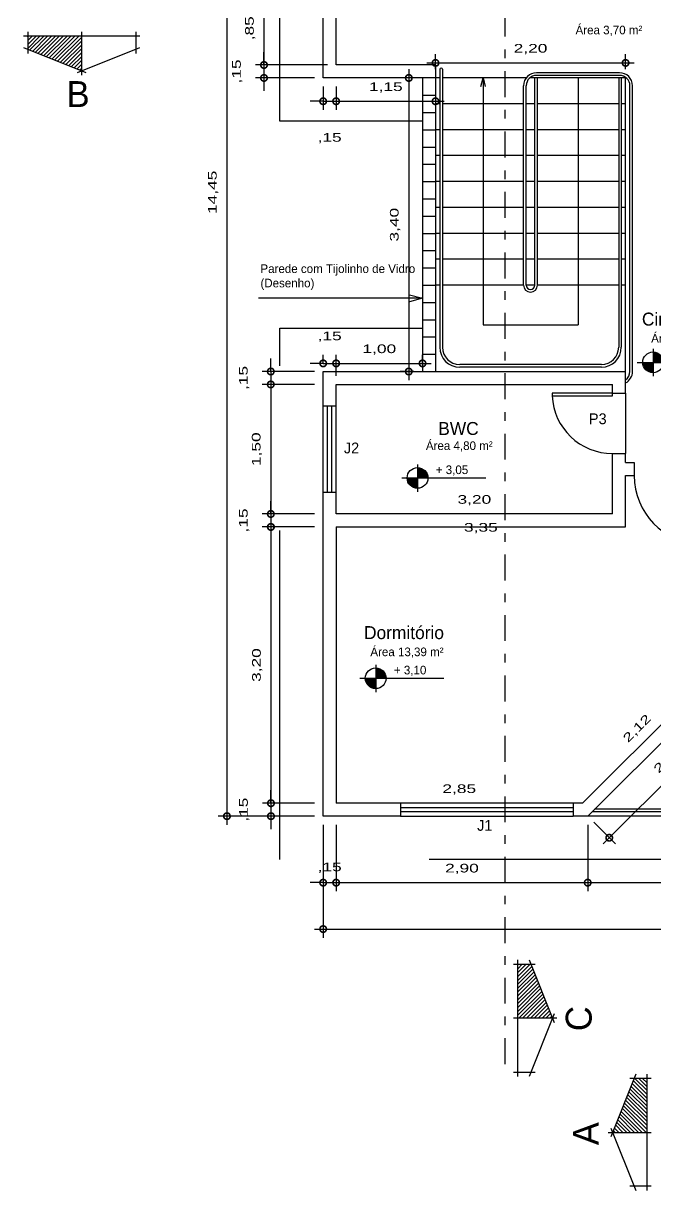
# Model space of a CAD drawing. Header units: millimetres. Extents: x 79.3 to 137.8, y -24.9 to 34.2.
# Drawn here: x 79.25 to 86.57, y -17.62 to -4.1 of the extents above; entities that cross this region are included whole.
import ezdxf

# ---------------------------------------------------------------- set-up
doc = ezdxf.new("R2010")
doc.units = ezdxf.units.MM
doc.header["$LTSCALE"] = 0.6
doc.header["$MEASUREMENT"] = 0
doc.linetypes.add('DASHDOT', pattern=[1, 0.5, -0.25, 0, -0.25])
doc.linetypes.add('HIDDEN', pattern=[9.525, 6.35, -3.175])
doc.layers.get('DEFPOINTS').update_dxf_attribs({"color": 253})
for name, color, linetype in [('0.1', 1, 'Continuous'), ('0.3', 3, 'Continuous'), ('0.4', 4, 'Continuous'), ('02', 2, 'Continuous'), ('AR-ALV', 5, 'Continuous'), ('AR-ALV-BXA', 1, 'Continuous'), ('AR-PRJ', 12, 'HIDDEN'), ('AR-TXT', 2, 'Continuous')]:
    doc.layers.add(name, color=color, linetype=linetype)
doc.styles.add('stylUS BT', font='stylu.ttf', dxfattribs={"width": 1.5})
doc.dimstyles.new('ARQ_100 - S T', dxfattribs={"dimtxt": 0.1, "dimasz": 0.24, "dimexe": 0.1, "dimexo": 0.2, "dimgap": 0.1, "dimtad": 1, "dimzin": 6, "dimtxsty": 'stylUS BT', "dimblk1": 'DOTSMALL', "dimblk2": 'DOTSMALL', "dimsah": 1, "dimcen": 0.09, "dimse1": 1, "dimse2": 1, "dimsd1": 1, "dimsd2": 1, "dimclrd": 256, "dimclre": 256, "dimclrt": 2, "dimaunit": 1, "dimadec": 0, "dimazin": 0, "dimtfac": 1, "dimtmove": 2, "dimatfit": 3, "dimldrblk": 'DOTSMALL', "dimfxl": 1, "dimtolj": 1, "dimtzin": 0, "dimarcsym": 0})
doc.dimstyles.new('ARQ_100 1', dxfattribs={"dimtxt": 0.1, "dimasz": 0.15, "dimexe": 0.1, "dimexo": 0.1, "dimgap": 0.1, "dimtad": 1, "dimzin": 6, "dimtxsty": 'stylUS BT', "dimblk": 'DOTSMALL', "dimcen": 0.1, "dimdle": 0.1, "dimclrd": 256, "dimclre": 256, "dimclrt": 2, "dimaunit": 1, "dimadec": 0, "dimazin": 0, "dimtfac": 1, "dimtmove": 2, "dimatfit": 3, "dimldrblk": 'OPEN30', "dimfxl": 1, "dimtolj": 1, "dimtzin": 0, "dimarcsym": 0})

# ---------------------------------------------------------------- blocks, each defined once
blk = doc.blocks.new('_Open30')
at = {"layer": 'AR-ALV', "color": 0, "lineweight": -2}
for p, q in [((-1, 0.268), (0, 0)), ((0, 0), (-1, -0.268)), ((0, 0), (-1, 0))]:
    blk.add_line(p, q, dxfattribs=at)
blk = doc.blocks.new('*D94')
at = {"layer": 'DEFPOINTS', "color": 0, "lineweight": -3}
for p in [(82.873, -9.936), (86.223, -9.936), (86.223, -10.109)]:
    blk.add_point(p, dxfattribs=at)
at = {"layer": 'AR-TXT', "color": 2, "lineweight": -3, "insert": (84.548, -9.95), "char_height": 0.1, "attachment_point": 5, "style": 'stylUS BT'}
blk.add_mtext('\\A1;3,35', dxfattribs=at)
blk = doc.blocks.new('_DOTSMALL')
at = {"color": 0, "linetype": 'ByBlock', "const_width": 0.5}
blk.add_lwpolyline([(-0.0625, 0, 1), (0.0625, 0, 1)], format="xyb", close=True, dxfattribs=at)
blk = doc.blocks.new('*D96')
at = {"layer": 'DEFPOINTS', "color": 0, "lineweight": -3}
for p in [(87.223, -11.636), (85.723, -13.136), (85.723, -13.136)]:
    blk.add_point(p, dxfattribs=at)
at = {"layer": 'AR-TXT', "color": 2, "lineweight": -3, "insert": (86.36, -12.274), "char_height": 0.1, "attachment_point": 5, "rotation": 45, "style": 'stylUS BT'}
blk.add_mtext('\\A1;2,12', dxfattribs=at)
blk = doc.blocks.new('*D97')
at = {"layer": 'DEFPOINTS', "color": 0, "lineweight": -3}
for p in [(82.873, -13.136), (82.873, -13.136), (85.723, -13.136)]:
    blk.add_point(p, dxfattribs=at)
at = {"layer": 'AR-TXT', "color": 2, "lineweight": -3, "insert": (84.298, -12.977), "char_height": 0.1, "attachment_point": 5, "style": 'stylUS BT'}
blk.add_mtext('\\A1;2,85', dxfattribs=at)
blk = doc.blocks.new('*D98')
at = {"layer": 'DEFPOINTS', "color": 0, "lineweight": -3}
for p in [(82.873, -9.786), (82.873, -9.786), (86.073, -9.786)]:
    blk.add_point(p, dxfattribs=at)
at = {"layer": 'AR-TXT', "color": 2, "lineweight": -3, "insert": (84.473, -9.627), "char_height": 0.1, "attachment_point": 5, "style": 'stylUS BT'}
blk.add_mtext('\\A1;3,20', dxfattribs=at)
blk = doc.blocks.new('*D125')
at = {"layer": '0.1', "lineweight": -2}
for p, q in [((82.038, -3.636), (82.038, -4.686)), ((82.623, -3.736), (81.938, -3.736)), ((82.623, -4.586), (81.938, -4.586))]:
    blk.add_line(p, q, dxfattribs=at)
at = {"layer": 'DEFPOINTS', "color": 0, "lineweight": -3}
for p in [(82.723, -3.736), (82.038, -4.586), (82.723, -4.586)]:
    blk.add_point(p, dxfattribs=at)
at = {"layer": '0.1', "lineweight": -2, "xscale": 0.15, "yscale": 0.15, "zscale": 0.15}
for p, rotation in [((82.038, -3.736), 90), ((82.038, -4.586), 270)]:
    blk.add_blockref('_DOTSMALL', p, dxfattribs=dict(at, rotation=rotation))
at = {"layer": '0.1', "color": 2, "lineweight": -3, "insert": (81.879, -4.161), "char_height": 0.1, "attachment_point": 5, "rotation": 90, "style": 'stylUS BT'}
blk.add_mtext('\\A1;,85', dxfattribs=at)
blk = doc.blocks.new('*D126')
at = {"layer": '0.1', "lineweight": -2}
for p, q in [((82.038, -4.586), (82.038, -4.436)), ((82.773, -4.586), (81.938, -4.586)), ((82.038, -4.586), (82.038, -4.736)), ((82.623, -4.736), (81.938, -4.736)), ((82.038, -4.736), (82.038, -4.886))]:
    blk.add_line(p, q, dxfattribs=at)
at = {"layer": 'DEFPOINTS', "color": 0, "lineweight": -3}
for p in [(82.873, -4.586), (82.038, -4.736), (82.723, -4.736)]:
    blk.add_point(p, dxfattribs=at)
at = {"layer": '0.1', "lineweight": -2, "xscale": 0.15, "yscale": 0.15, "zscale": 0.15}
for p, rotation in [((82.038, -4.586), 270), ((82.038, -4.736), 90)]:
    blk.add_blockref('_DOTSMALL', p, dxfattribs=dict(at, rotation=rotation))
at = {"layer": '0.1', "color": 2, "lineweight": -3, "insert": (81.729, -4.661), "char_height": 0.1, "attachment_point": 5, "rotation": 90, "style": 'stylUS BT'}
blk.add_mtext('\\A1;,15', dxfattribs=at)
blk = doc.blocks.new('*D127')
at = {"layer": '0.1', "lineweight": -2}
for p, q in [((83.714, -4.636), (83.714, -8.236)), ((83.773, -4.736), (83.614, -4.736)), ((83.773, -8.136), (83.614, -8.136))]:
    blk.add_line(p, q, dxfattribs=at)
at = {"layer": 'DEFPOINTS', "color": 0, "lineweight": -3}
for p in [(83.873, -4.736), (83.714, -8.136), (83.873, -8.136)]:
    blk.add_point(p, dxfattribs=at)
at = {"layer": '0.1', "lineweight": -2, "xscale": 0.15, "yscale": 0.15, "zscale": 0.15}
for p, rotation in [((83.714, -4.736), 90), ((83.714, -8.136), 270)]:
    blk.add_blockref('_DOTSMALL', p, dxfattribs=dict(at, rotation=rotation))
at = {"layer": '0.1', "color": 2, "lineweight": -3, "insert": (83.555, -6.436), "char_height": 0.1, "attachment_point": 5, "rotation": 90, "style": 'stylUS BT'}
blk.add_mtext('\\A1;3,40', dxfattribs=at)
blk = doc.blocks.new('*D128')
at = {"layer": '0.1', "lineweight": -2}
for p, q in [((83.923, -4.562), (86.323, -4.562)), ((84.023, -4.636), (84.023, -4.462)), ((86.223, -4.636), (86.223, -4.462))]:
    blk.add_line(p, q, dxfattribs=at)
at = {"layer": 'DEFPOINTS', "color": 0, "lineweight": -3}
for p in [(86.223, -4.562), (84.023, -4.736), (86.223, -4.736)]:
    blk.add_point(p, dxfattribs=at)
at = {"layer": '0.1', "lineweight": -2, "xscale": 0.15, "yscale": 0.15, "zscale": 0.15, "rotation": 180}
blk.add_blockref('_DOTSMALL', (84.023, -4.562), dxfattribs=at)
at = {"layer": '0.1', "lineweight": -2, "xscale": 0.15, "yscale": 0.15, "zscale": 0.15}
blk.add_blockref('_DOTSMALL', (86.223, -4.562), dxfattribs=at)
at = {"layer": '0.1', "color": 2, "lineweight": -3, "insert": (85.123, -4.402), "char_height": 0.1, "attachment_point": 5, "style": 'stylUS BT'}
blk.add_mtext('\\A1;2,20', dxfattribs=at)
blk = doc.blocks.new('*D129')
at = {"layer": '0.1', "lineweight": -2}
for p, q in [((82.723, -4.836), (82.723, -5.106)), ((82.873, -4.836), (82.873, -5.106)), ((82.723, -5.006), (82.573, -5.006)), ((82.723, -5.006), (82.873, -5.006)), ((82.873, -5.006), (83.023, -5.006))]:
    blk.add_line(p, q, dxfattribs=at)
at = {"layer": 'DEFPOINTS', "color": 0, "lineweight": -3}
for p in [(82.723, -4.736), (82.873, -4.736), (82.873, -5.006)]:
    blk.add_point(p, dxfattribs=at)
at = {"layer": '0.1', "lineweight": -2, "xscale": 0.15, "yscale": 0.15, "zscale": 0.15}
blk.add_blockref('_DOTSMALL', (82.723, -5.006), dxfattribs=at)
at = {"layer": '0.1', "lineweight": -2, "xscale": 0.15, "yscale": 0.15, "zscale": 0.15, "rotation": 180}
blk.add_blockref('_DOTSMALL', (82.873, -5.006), dxfattribs=at)
at = {"layer": '0.1', "color": 2, "lineweight": -3, "insert": (82.798, -5.434), "char_height": 0.1, "attachment_point": 5, "style": 'stylUS BT'}
blk.add_mtext('\\A1;,15', dxfattribs=at)
blk = doc.blocks.new('*D130')
at = {"layer": '0.1', "lineweight": -2}
for p, q in [((82.873, -4.836), (82.873, -5.106)), ((84.023, -4.836), (84.023, -5.106)), ((82.773, -5.006), (84.123, -5.006))]:
    blk.add_line(p, q, dxfattribs=at)
at = {"layer": 'DEFPOINTS', "color": 0, "lineweight": -3}
for p in [(82.873, -4.736), (84.023, -4.736), (84.023, -5.006)]:
    blk.add_point(p, dxfattribs=at)
at = {"layer": '0.1', "lineweight": -2, "xscale": 0.15, "yscale": 0.15, "zscale": 0.15, "rotation": 180}
blk.add_blockref('_DOTSMALL', (82.873, -5.006), dxfattribs=at)
at = {"layer": '0.1', "lineweight": -2, "xscale": 0.15, "yscale": 0.15, "zscale": 0.15}
blk.add_blockref('_DOTSMALL', (84.023, -5.006), dxfattribs=at)
at = {"layer": '0.1', "color": 2, "lineweight": -3, "insert": (83.448, -4.847), "char_height": 0.1, "attachment_point": 5, "style": 'stylUS BT'}
blk.add_mtext('\\A1;1,15', dxfattribs=at)
blk = doc.blocks.new('*D132')
at = {"layer": '0.1', "lineweight": -2}
for p, q in [((82.723, -8.036), (82.723, -7.942)), ((82.873, -8.186), (82.873, -7.942)), ((82.723, -8.042), (82.573, -8.042)), ((82.723, -8.042), (82.873, -8.042)), ((82.873, -8.042), (83.023, -8.042))]:
    blk.add_line(p, q, dxfattribs=at)
at = {"layer": 'DEFPOINTS', "color": 0, "lineweight": -3}
for p in [(82.873, -8.042), (82.723, -8.136), (82.873, -8.286)]:
    blk.add_point(p, dxfattribs=at)
at = {"layer": '0.1', "lineweight": -2, "xscale": 0.15, "yscale": 0.15, "zscale": 0.15}
blk.add_blockref('_DOTSMALL', (82.723, -8.042), dxfattribs=at)
at = {"layer": '0.1', "lineweight": -2, "xscale": 0.15, "yscale": 0.15, "zscale": 0.15, "rotation": 180}
blk.add_blockref('_DOTSMALL', (82.873, -8.042), dxfattribs=at)
at = {"layer": '0.1', "color": 2, "lineweight": -3, "insert": (82.798, -7.733), "char_height": 0.1, "attachment_point": 5, "style": 'stylUS BT'}
blk.add_mtext('\\A1;,15', dxfattribs=at)
blk = doc.blocks.new('*D133')
at = {"layer": '0.1', "lineweight": -2}
for p, q in [((82.873, -8.036), (82.873, -7.942)), ((83.873, -8.036), (83.873, -7.942)), ((82.773, -8.042), (83.973, -8.042))]:
    blk.add_line(p, q, dxfattribs=at)
at = {"layer": 'DEFPOINTS', "color": 0, "lineweight": -3}
for p in [(83.873, -8.042), (82.873, -8.136), (83.873, -8.136)]:
    blk.add_point(p, dxfattribs=at)
at = {"layer": '0.1', "lineweight": -2, "xscale": 0.15, "yscale": 0.15, "zscale": 0.15, "rotation": 180}
blk.add_blockref('_DOTSMALL', (82.873, -8.042), dxfattribs=at)
at = {"layer": '0.1', "lineweight": -2, "xscale": 0.15, "yscale": 0.15, "zscale": 0.15}
blk.add_blockref('_DOTSMALL', (83.873, -8.042), dxfattribs=at)
at = {"layer": '0.1', "color": 2, "lineweight": -3, "insert": (83.373, -7.882), "char_height": 0.1, "attachment_point": 5, "style": 'stylUS BT'}
blk.add_mtext('\\A1;1,00', dxfattribs=at)
blk = doc.blocks.new('*D134')
at = {"layer": '0.1', "lineweight": -2}
for p, q in [((82.117, -8.136), (82.117, -7.986)), ((82.623, -8.136), (82.017, -8.136)), ((82.117, -8.136), (82.117, -8.286)), ((82.623, -8.286), (82.017, -8.286)), ((82.117, -8.286), (82.117, -8.436))]:
    blk.add_line(p, q, dxfattribs=at)
at = {"layer": 'DEFPOINTS', "color": 0, "lineweight": -3}
for p in [(82.723, -8.136), (82.117, -8.286), (82.723, -8.286)]:
    blk.add_point(p, dxfattribs=at)
at = {"layer": '0.1', "lineweight": -2, "xscale": 0.15, "yscale": 0.15, "zscale": 0.15}
for p, rotation in [((82.117, -8.136), 270), ((82.117, -8.286), 90)]:
    blk.add_blockref('_DOTSMALL', p, dxfattribs=dict(at, rotation=rotation))
at = {"layer": '0.1', "color": 2, "lineweight": -3, "insert": (81.808, -8.211), "char_height": 0.1, "attachment_point": 5, "rotation": 90, "style": 'stylUS BT'}
blk.add_mtext('\\A1;,15', dxfattribs=at)
blk = doc.blocks.new('*D135')
at = {"layer": '0.1', "lineweight": -2}
for p, q in [((82.117, -8.186), (82.117, -9.886)), ((82.596, -8.286), (82.017, -8.286)), ((82.623, -9.786), (82.017, -9.786))]:
    blk.add_line(p, q, dxfattribs=at)
at = {"layer": 'DEFPOINTS', "color": 0, "lineweight": -3}
for p in [(82.696, -8.286), (82.117, -9.786), (82.723, -9.786)]:
    blk.add_point(p, dxfattribs=at)
at = {"layer": '0.1', "lineweight": -2, "xscale": 0.15, "yscale": 0.15, "zscale": 0.15}
for p, rotation in [((82.117, -8.286), 90), ((82.117, -9.786), 270)]:
    blk.add_blockref('_DOTSMALL', p, dxfattribs=dict(at, rotation=rotation))
at = {"layer": '0.1', "color": 2, "lineweight": -3, "insert": (81.957, -9.036), "char_height": 0.1, "attachment_point": 5, "rotation": 90, "style": 'stylUS BT'}
blk.add_mtext('\\A1;1,50', dxfattribs=at)
blk = doc.blocks.new('*D136')
at = {"layer": '0.1', "lineweight": -2}
for p, q in [((82.117, -9.786), (82.117, -9.636)), ((82.623, -9.786), (82.017, -9.786)), ((82.117, -9.786), (82.117, -9.936)), ((82.623, -9.936), (82.017, -9.936)), ((82.117, -9.936), (82.117, -10.086))]:
    blk.add_line(p, q, dxfattribs=at)
at = {"layer": 'DEFPOINTS', "color": 0, "lineweight": -3}
for p in [(82.723, -9.786), (82.117, -9.936), (82.723, -9.936)]:
    blk.add_point(p, dxfattribs=at)
at = {"layer": '0.1', "lineweight": -2, "xscale": 0.15, "yscale": 0.15, "zscale": 0.15}
for p, rotation in [((82.117, -9.786), 270), ((82.117, -9.936), 90)]:
    blk.add_blockref('_DOTSMALL', p, dxfattribs=dict(at, rotation=rotation))
at = {"layer": '0.1', "color": 2, "lineweight": -3, "insert": (81.808, -9.861), "char_height": 0.1, "attachment_point": 5, "rotation": 90, "style": 'stylUS BT'}
blk.add_mtext('\\A1;,15', dxfattribs=at)
blk = doc.blocks.new('*D137')
at = {"layer": '0.1', "lineweight": -2}
for p, q in [((82.119, -9.836), (82.119, -13.236)), ((82.594, -9.936), (82.019, -9.936)), ((82.623, -13.136), (82.019, -13.136))]:
    blk.add_line(p, q, dxfattribs=at)
at = {"layer": 'DEFPOINTS', "color": 0, "lineweight": -3}
for p in [(82.694, -9.936), (82.119, -13.136), (82.723, -13.136)]:
    blk.add_point(p, dxfattribs=at)
at = {"layer": '0.1', "lineweight": -2, "xscale": 0.15, "yscale": 0.15, "zscale": 0.15}
for p, rotation in [((82.119, -9.936), 90), ((82.119, -13.136), 270)]:
    blk.add_blockref('_DOTSMALL', p, dxfattribs=dict(at, rotation=rotation))
at = {"layer": '0.1', "color": 2, "lineweight": -3, "insert": (81.96, -11.536), "char_height": 0.1, "attachment_point": 5, "rotation": 90, "style": 'stylUS BT'}
blk.add_mtext('\\A1;3,20', dxfattribs=at)
blk = doc.blocks.new('*D138')
at = {"layer": '0.1', "lineweight": -2}
for p, q in [((82.119, -13.136), (82.119, -12.986)), ((82.623, -13.136), (82.019, -13.136)), ((82.119, -13.136), (82.119, -13.286)), ((82.623, -13.286), (82.019, -13.286)), ((82.119, -13.286), (82.119, -13.436))]:
    blk.add_line(p, q, dxfattribs=at)
at = {"layer": 'DEFPOINTS', "color": 0, "lineweight": -3}
for p in [(82.723, -13.136), (82.119, -13.286), (82.723, -13.286)]:
    blk.add_point(p, dxfattribs=at)
at = {"layer": '0.1', "lineweight": -2, "xscale": 0.15, "yscale": 0.15, "zscale": 0.15}
for p, rotation in [((82.119, -13.136), 270), ((82.119, -13.286), 90)]:
    blk.add_blockref('_DOTSMALL', p, dxfattribs=dict(at, rotation=rotation))
at = {"layer": '0.1', "color": 2, "lineweight": -3, "insert": (81.81, -13.211), "char_height": 0.1, "attachment_point": 5, "rotation": 90, "style": 'stylUS BT'}
blk.add_mtext('\\A1;,15', dxfattribs=at)
blk = doc.blocks.new('*D139')
at = {"layer": '0.1', "lineweight": -2}
for p, q in [((81.609, 1.264), (81.609, -13.386)), ((83.711, 1.164), (81.509, 1.164)), ((82.623, -13.286), (81.509, -13.286))]:
    blk.add_line(p, q, dxfattribs=at)
at = {"layer": 'DEFPOINTS', "color": 0, "lineweight": -3}
for p in [(83.811, 1.164), (81.609, -13.286), (82.723, -13.286)]:
    blk.add_point(p, dxfattribs=at)
at = {"layer": '0.1', "lineweight": -2, "xscale": 0.15, "yscale": 0.15, "zscale": 0.15}
for p, rotation in [((81.609, 1.164), 90), ((81.609, -13.286), 270)]:
    blk.add_blockref('_DOTSMALL', p, dxfattribs=dict(at, rotation=rotation))
at = {"layer": '0.1', "color": 2, "lineweight": -3, "insert": (81.45, -6.061), "char_height": 0.1, "attachment_point": 5, "rotation": 90, "style": 'stylUS BT'}
blk.add_mtext('\\A1;14,45', dxfattribs=at)
blk = doc.blocks.new('*D140')
at = {"layer": '0.1', "lineweight": -2}
for p, q in [((82.723, -13.386), (82.723, -14.156)), ((82.873, -13.386), (82.873, -14.156)), ((82.723, -14.056), (82.573, -14.056)), ((82.723, -14.056), (82.873, -14.056)), ((82.873, -14.056), (83.023, -14.056))]:
    blk.add_line(p, q, dxfattribs=at)
at = {"layer": 'DEFPOINTS', "color": 0, "lineweight": -3}
for p in [(82.723, -13.286), (82.873, -13.286), (82.873, -14.056)]:
    blk.add_point(p, dxfattribs=at)
at = {"layer": '0.1', "lineweight": -2, "xscale": 0.15, "yscale": 0.15, "zscale": 0.15}
blk.add_blockref('_DOTSMALL', (82.723, -14.056), dxfattribs=at)
at = {"layer": '0.1', "lineweight": -2, "xscale": 0.15, "yscale": 0.15, "zscale": 0.15, "rotation": 180}
blk.add_blockref('_DOTSMALL', (82.873, -14.056), dxfattribs=at)
at = {"layer": '0.1', "color": 2, "lineweight": -3, "insert": (82.798, -13.883), "char_height": 0.1, "attachment_point": 5, "style": 'stylUS BT'}
blk.add_mtext('\\A1;,15', dxfattribs=at)
blk = doc.blocks.new('*D141')
at = {"layer": '0.1', "lineweight": -2}
for p, q in [((82.873, -13.386), (82.873, -14.156)), ((85.785, -13.386), (85.785, -14.156)), ((82.773, -14.056), (85.885, -14.056))]:
    blk.add_line(p, q, dxfattribs=at)
at = {"layer": 'DEFPOINTS', "color": 0, "lineweight": -3}
for p in [(82.873, -13.286), (85.785, -13.286), (85.785, -14.056)]:
    blk.add_point(p, dxfattribs=at)
at = {"layer": '0.1', "lineweight": -2, "xscale": 0.15, "yscale": 0.15, "zscale": 0.15, "rotation": 180}
blk.add_blockref('_DOTSMALL', (82.873, -14.056), dxfattribs=at)
at = {"layer": '0.1', "lineweight": -2, "xscale": 0.15, "yscale": 0.15, "zscale": 0.15}
blk.add_blockref('_DOTSMALL', (85.785, -14.056), dxfattribs=at)
at = {"layer": '0.1', "color": 2, "lineweight": -3, "insert": (84.329, -13.897), "char_height": 0.1, "attachment_point": 5, "style": 'stylUS BT'}
blk.add_mtext('\\A1;2,90', dxfattribs=at)
blk = doc.blocks.new('*D142')
at = {"layer": '0.1', "lineweight": -2}
for p, q in [((85.963, -13.606), (87.693, -11.877)), ((87.443, -11.769), (87.693, -12.019)), ((85.856, -13.357), (86.105, -13.606))]:
    blk.add_line(p, q, dxfattribs=at)
at = {"layer": 'DEFPOINTS', "color": 0, "lineweight": -3}
for p in [(87.373, -11.699), (87.622, -11.948), (85.785, -13.286)]:
    blk.add_point(p, dxfattribs=at)
at = {"layer": '0.1', "lineweight": -2, "xscale": 0.15, "yscale": 0.15, "zscale": 0.15}
for p, rotation in [((87.622, -11.948), 45), ((86.034, -13.536), 225)]:
    blk.add_blockref('_DOTSMALL', p, dxfattribs=dict(at, rotation=rotation))
at = {"layer": '0.1', "color": 2, "lineweight": -3, "insert": (86.716, -12.629), "char_height": 0.1, "attachment_point": 5, "rotation": 45, "style": 'stylUS BT'}
blk.add_mtext('\\A1;2,25', dxfattribs=at)
blk = doc.blocks.new('*D145')
at = {"layer": '0.1', "lineweight": -2}
for p, q in [((85.785, -13.386), (85.785, -14.156)), ((90.873, -13.386), (90.873, -14.156)), ((85.685, -14.056), (90.973, -14.056))]:
    blk.add_line(p, q, dxfattribs=at)
at = {"layer": 'DEFPOINTS', "color": 0, "lineweight": -3}
for p in [(85.785, -13.286), (90.873, -13.286), (90.873, -14.056)]:
    blk.add_point(p, dxfattribs=at)
at = {"layer": '0.1', "lineweight": -2, "xscale": 0.15, "yscale": 0.15, "zscale": 0.15, "rotation": 180}
blk.add_blockref('_DOTSMALL', (85.785, -14.056), dxfattribs=at)
at = {"layer": '0.1', "lineweight": -2, "xscale": 0.15, "yscale": 0.15, "zscale": 0.15}
blk.add_blockref('_DOTSMALL', (90.873, -14.056), dxfattribs=at)
at = {"layer": '0.1', "color": 2, "lineweight": -3, "insert": (88.329, -13.897), "char_height": 0.1, "attachment_point": 5, "style": 'stylUS BT'}
blk.add_mtext('\\A1;5,10', dxfattribs=at)
blk = doc.blocks.new('*D149')
at = {"layer": '0.1', "lineweight": -2}
for p, q in [((82.723, -13.386), (82.723, -14.694)), ((92.973, -13.386), (92.973, -14.694)), ((82.623, -14.594), (93.073, -14.594))]:
    blk.add_line(p, q, dxfattribs=at)
at = {"layer": 'DEFPOINTS', "color": 0, "lineweight": -3}
for p in [(82.723, -13.286), (92.973, -13.286), (92.973, -14.594)]:
    blk.add_point(p, dxfattribs=at)
at = {"layer": '0.1', "lineweight": -2, "xscale": 0.15, "yscale": 0.15, "zscale": 0.15, "rotation": 180}
blk.add_blockref('_DOTSMALL', (82.723, -14.594), dxfattribs=at)
at = {"layer": '0.1', "lineweight": -2, "xscale": 0.15, "yscale": 0.15, "zscale": 0.15}
blk.add_blockref('_DOTSMALL', (92.973, -14.594), dxfattribs=at)
at = {"layer": '0.1', "color": 2, "lineweight": -3, "insert": (87.848, -14.434), "char_height": 0.1, "attachment_point": 5, "style": 'stylUS BT'}
blk.add_mtext('\\A1;10,25', dxfattribs=at)
blk = doc.blocks.new('NIVELPLANTA2')
for p, q in [((0, 0.195), (0, -0.202)), ((-0.228, 0), (0.986, 0))]:
    blk.add_line(p, q)
at = {"const_width": 0.15}
for points in [[(-0.075, 0, 0.414214), (0, -0.075, 1)], [(0.075, 0, 0.414214), (0, 0.075, 1)]]:
    blk.add_lwpolyline(points, format="xyb", dxfattribs=at)
blk.add_circle((0, 0), 0.15)

msp = doc.modelspace()

# ---------------------------------------------------------------- hatches: boundary and pattern name
at = {"layer": '02', "lineweight": -3}
h = msp.add_hatch(dxfattribs=at)
h.set_pattern_fill('ANSI31', color=256, scale=0.01, angle=180, style=0)
h.set_pattern_definition([(225, (76.053156, 10.047877), (0.02245064, -0.02245064), [])])
h.paths.add_polyline_path([(79.303, -4.252), (79.303, -4.402), (79.928, -4.652), (79.928, -4.252)])
h = msp.add_hatch(dxfattribs=at)
h.set_pattern_fill('ANSI31', color=256, scale=0.01, angle=90, style=0)
h.set_pattern_definition([(45, (70.67634, -11.751225), (0.02245064, -0.02245064), [])])
h.paths.add_polyline_path([(84.976, -15.626), (85.376, -15.626), (85.126, -15.001), (84.976, -15.001)])
h = msp.add_hatch(dxfattribs=at)
h.set_pattern_fill('ANSI31', color=256, scale=0.01, angle=90, style=0)
h.set_pattern_definition([(135, (100.77088, -13.073053), (-0.02245064, -0.02245064), [])])
h.paths.add_polyline_path([(86.471, -16.323), (86.321, -16.323), (86.071, -16.948), (86.471, -16.948)])

# ---------------------------------------------------------------- linework, layer by layer
at = {"layer": '0.1'}
for p, q in [((83.873, -4.736), (83.873, -8.136)), ((84.073, -4.736), (84.023, -4.736)), ((84.023, -4.736), (84.023, -8.136)), ((85.073, -4.736), (84.103, -4.736)), ((85.173, -4.736), (85.113, -4.736)), ((85.173, -7.136), (85.173, -4.736)), ((86.173, -4.736), (85.173, -4.736)), ((85.203, -7.136), (85.203, -4.736)), ((86.143, -4.736), (86.143, -7.856)), ((86.223, -4.736), (86.173, -4.736)), ((86.173, -4.736), (86.173, -7.856)), ((86.223, -8.136), (86.223, -4.736)), ((83.873, -4.936), (84.023, -4.936)), ((83.873, -5.136), (84.023, -5.136)), ((84.073, -5.036), (84.023, -5.036)), ((85.043, -5.036), (84.103, -5.036)), ((85.123, -5.036), (85.073, -5.036)), ((85.173, -5.036), (85.123, -5.036)), ((86.143, -5.036), (85.203, -5.036)), ((86.223, -5.036), (86.173, -5.036)), ((83.873, -5.336), (84.023, -5.336)), ((84.073, -5.336), (84.023, -5.336)), ((85.043, -5.336), (84.103, -5.336)), ((85.123, -5.336), (85.073, -5.336)), ((85.173, -5.336), (85.123, -5.336)), ((86.143, -5.336), (85.203, -5.336)), ((86.223, -5.336), (86.173, -5.336)), ((83.873, -5.536), (84.023, -5.536)), ((84.073, -5.636), (84.023, -5.636)), ((85.043, -5.636), (84.103, -5.636)), ((85.123, -5.636), (85.073, -5.636)), ((85.173, -5.636), (85.123, -5.636)), ((86.143, -5.636), (85.203, -5.636)), ((86.223, -5.636), (86.173, -5.636)), ((83.873, -5.736), (84.023, -5.736)), ((83.873, -5.936), (84.023, -5.936)), ((84.073, -5.936), (84.023, -5.936)), ((85.043, -5.936), (84.103, -5.936)), ((85.123, -5.936), (85.073, -5.936)), ((85.173, -5.936), (85.123, -5.936)), ((86.143, -5.936), (85.203, -5.936)), ((86.223, -5.936), (86.173, -5.936)), ((83.873, -6.136), (84.023, -6.136)), ((83.873, -6.336), (84.023, -6.336)), ((84.073, -6.236), (84.023, -6.236)), ((85.043, -6.236), (84.103, -6.236)), ((85.123, -6.236), (85.073, -6.236)), ((85.173, -6.236), (85.123, -6.236)), ((86.143, -6.236), (85.203, -6.236)), ((86.223, -6.236), (86.173, -6.236)), ((83.873, -6.536), (84.023, -6.536)), ((84.073, -6.536), (84.023, -6.536)), ((85.043, -6.536), (84.103, -6.536)), ((85.123, -6.536), (85.073, -6.536)), ((85.173, -6.536), (85.123, -6.536)), ((86.143, -6.536), (85.203, -6.536)), ((86.223, -6.536), (86.173, -6.536)), ((83.873, -6.736), (84.023, -6.736)), ((84.073, -6.836), (84.023, -6.836)), ((85.043, -6.836), (84.103, -6.836)), ((85.123, -6.836), (85.073, -6.836)), ((85.173, -6.836), (85.123, -6.836)), ((86.143, -6.836), (85.203, -6.836)), ((86.223, -6.836), (86.173, -6.836)), ((83.873, -6.936), (84.023, -6.936)), ((83.873, -7.136), (84.023, -7.136)), ((84.073, -7.136), (84.023, -7.136)), ((85.043, -7.136), (84.103, -7.136)), ((85.123, -7.136), (85.073, -7.136)), ((85.173, -7.136), (85.123, -7.136)), ((86.143, -7.136), (85.203, -7.136)), ((86.223, -7.136), (86.173, -7.136)), ((83.873, -7.336), (84.023, -7.336)), ((83.873, -7.536), (84.023, -7.536)), ((83.873, -7.736), (84.023, -7.736)), ((83.873, -7.936), (84.023, -7.936)), ((85.943, -8.056), (84.303, -8.056)), ((85.943, -8.086), (84.303, -8.086)), ((85.617, -13.136), (83.617, -13.136)), ((83.617, -13.286), (85.617, -13.286)), ((90.873, -13.286), (85.785, -13.286))]:
    msp.add_line(p, q, dxfattribs=at)
at = {"layer": '0.1', "lineweight": -3}
msp.add_line((86.223, -8.386), (86.223, -9.086), dxfattribs=at)
at = {"layer": '0.1'}
for centre, radius, start, end in [((85.943, -7.856), 0.2, 270, 0), ((85.943, -7.856), 0.23, 270, 0), ((87.124, -9.34), 0.801, 180.0304, 267.7802)]:
    msp.add_arc(centre, radius, start, end, dxfattribs=at)
at = {"layer": '0.3', "color": 1}
msp.add_arc((86.073, -8.385), 0.701, 182.549, 269.9599, dxfattribs=at)
at = {"layer": '0.4', "linetype": 'DASHDOT', "lineweight": -3}
msp.add_line((84.826, 4.443), (84.826, -16.251), dxfattribs=at)
at = {"layer": '02', "lineweight": -3}
for p, q in [((79.253, -4.382), (79.978, -4.672)), ((79.878, -4.672), (80.603, -4.382)), ((85.106, -14.951), (85.396, -15.676)), ((85.396, -15.576), (85.106, -16.301)), ((86.341, -16.273), (86.051, -16.998)), ((86.051, -16.898), (86.341, -17.623))]:
    msp.add_line(p, q, dxfattribs=at)
at = {"layer": '02'}
for p, q in [((84.073, -4.636), (84.073, -7.856)), ((84.103, -4.636), (84.103, -7.856)), ((86.153, -4.676), (85.193, -4.676)), ((86.153, -4.706), (85.193, -4.706)), ((85.043, -7.136), (85.043, -4.826)), ((85.073, -7.136), (85.073, -4.826)), ((85.673, -4.736), (85.673, -7.597)), ((86.273, -8.136), (86.273, -4.826)), ((86.303, -8.136), (86.303, -4.826)), ((85.617, -13.191), (83.617, -13.191)), ((83.617, -13.231), (85.617, -13.231)), ((90.873, -13.236), (85.835, -13.236)), ((90.873, -13.206), (85.865, -13.206))]:
    msp.add_line(p, q, dxfattribs=at)
at = {"layer": '02', "lineweight": -3}
for points in [[(80.603, -4.252), (79.253, -4.252)], [(79.303, -4.202), (79.303, -4.452)], [(79.928, -4.702), (79.928, -4.202)], [(80.553, -4.202), (80.553, -4.452)], [(84.926, -15.001), (85.176, -15.001)], [(84.976, -16.301), (84.976, -14.951)], [(85.426, -15.626), (84.926, -15.626)], [(84.926, -16.251), (85.176, -16.251)], [(86.521, -16.323), (86.271, -16.323)], [(86.471, -17.623), (86.471, -16.273)], [(86.021, -16.948), (86.521, -16.948)], [(86.521, -17.573), (86.271, -17.573)]]:
    msp.add_lwpolyline(points, dxfattribs=at)
at = {"layer": '02'}
msp.add_lwpolyline([(84.573, -4.836), (84.573, -7.597), (85.673, -7.597)], dxfattribs=at)
msp.add_lwpolyline([(86.073, -8.416), (86.073, -8.386), (85.373, -8.386), (85.373, -8.416)], close=True, dxfattribs=at)
for centre, radius, start, end in [((84.088, -4.636), 0.015, 0, 180), ((85.193, -4.826), 0.15, 90, 180), ((85.193, -4.826), 0.12, 90, 180), ((86.153, -4.826), 0.15, 0, 90), ((86.153, -4.826), 0.12, 0, 90), ((85.123, -7.136), 0.08, 180, 0), ((85.123, -7.136), 0.05, 180, 0), ((84.303, -7.856), 0.23, 180, 270), ((84.303, -7.856), 0.2, 180, 270), ((86.153, -8.136), 0.15, 297.8181, 360), ((86.153, -8.136), 0.12, 305.6853, 360)]:
    msp.add_arc(centre, radius, start, end, dxfattribs=at)
at = {"layer": 'AR-ALV'}
for p, q in [((82.723, -4.736), (82.723, 0.076)), ((82.873, -4.586), (82.873, -3.736)), ((84.023, -4.586), (82.873, -4.586)), ((84.023, -4.586), (84.023, -4.736)), ((84.023, -4.736), (82.723, -4.736)), ((82.723, -13.286), (82.723, -8.136)), ((82.723, -8.136), (83.873, -8.136)), ((83.873, -8.136), (86.223, -8.136)), ((86.223, -8.386), (86.223, -8.136)), ((82.873, -9.786), (82.873, -8.286)), ((82.873, -8.286), (86.073, -8.286)), ((86.073, -8.386), (86.073, -8.286)), ((86.073, -8.386), (86.223, -8.386)), ((86.073, -9.786), (86.073, -9.086)), ((86.073, -9.086), (86.223, -9.086)), ((86.223, -9.19), (86.223, -9.086)), ((86.223, -9.19), (86.323, -9.19)), ((86.323, -9.19), (86.323, -9.34)), ((86.223, -9.936), (86.223, -9.34)), ((86.223, -9.34), (86.323, -9.34)), ((86.073, -9.786), (82.873, -9.786)), ((82.873, -9.936), (86.223, -9.936)), ((82.873, -9.936), (82.873, -13.136)), ((87.223, -11.636), (85.723, -13.136)), ((87.373, -11.699), (85.785, -13.286)), ((83.617, -13.136), (82.873, -13.136)), ((83.617, -13.136), (83.617, -13.286)), ((85.723, -13.136), (85.617, -13.136)), ((85.617, -13.136), (85.617, -13.286)), ((83.617, -13.286), (82.723, -13.286)), ((85.785, -13.286), (85.617, -13.286))]:
    msp.add_line(p, q, dxfattribs=at)
at = {"layer": 'AR-ALV-BXA'}
for p, q in [((85.123, -7.136), (85.073, -7.136)), ((82.873, -8.536), (82.723, -8.536)), ((82.773, -9.536), (82.773, -8.536)), ((82.823, -9.536), (82.823, -8.536)), ((82.873, -9.536), (82.723, -9.536))]:
    msp.add_line(p, q, dxfattribs=at)
at = {"layer": 'AR-PRJ'}
for p, q in [((82.223, -5.236), (82.223, 1.664)), ((83.873, -5.236), (82.223, -5.236)), ((82.223, -7.636), (83.873, -7.636)), ((82.223, -13.786), (82.223, -7.636)), ((93.473, -13.786), (82.223, -13.786))]:
    msp.add_line(p, q, dxfattribs=at)

# ---------------------------------------------------------------- block references
at = {"layer": '0.1', "lineweight": -3}
for p, xscale, yscale in [((86.541, -8.03), 0.7999999999999972, 0.7999999999999998), ((83.815, -9.369), 0.8, 0.8), ((83.331, -11.689), 0.7999999999999972, 0.8000000000000007)]:
    msp.add_blockref('NIVELPLANTA2', p, dxfattribs=dict(at, xscale=xscale, yscale=yscale))
at = {"layer": '02', "xscale": 0.1, "yscale": 0.1, "zscale": 0.1, "rotation": 90}
msp.add_blockref('_Open30', (84.573, -4.736), dxfattribs=at)

# ---------------------------------------------------------------- texts
at = {"layer": '0.4', "insert": (79.753, -4.773), "char_height": 0.3, "width": 0.4515, "attachment_point": 1}
msp.add_mtext('{\\fStylus BT|b0|i0|c0|p34;B}', dxfattribs=at)
at = {"layer": '0.4', "extrusion": (0, 0, -1), "insert": (85.83, -15.776), "char_height": 0.3, "width": 0.3174, "attachment_point": 1, "text_direction": (0, 1, 0)}
msp.add_mtext('{\\fStylus BT|b0|i0|c0|p34;C}', dxfattribs=at)
at = {"layer": '0.4', "insert": (85.613, -17.097), "char_height": 0.3, "width": 0.31744, "attachment_point": 1, "rotation": 90}
msp.add_mtext('{\\fStylus BT|b0|i0|c0|p34;A}', dxfattribs=at)
at = {"layer": 'AR-TXT', "attachment_point": 1}
for s, insert, char_height, width in [('{\\fStylus BT|b0|i0|c0|p34;Área 3,70 m²}', (85.644, -4.131), 0.1, 1.143), ('{\\fStylus BT|b0|i0|c0|p34;Parede com Tijolinho de Vidro (Desenho)}', (81.997, -6.895), 0.1, 1.8436), ('{\\fStylus BT|b0|i0|c0|p34;Circulação}', (86.412, -7.454), 0.15, 1.3569), ('{\\fStylus BT|b0|i0|c0|p34;Área 4,31 m²}', (86.519, -7.702), 0.1, 1.143), ('{\\fStylus BT|b0|i0|c0|p34;P3}', (85.799, -8.621), 0.125, 0.1942), ('{\\fStylus BT|b0|i0|c0|p34;BWC}', (84.055, -8.721), 0.15, 1.3569), ('{\\fStylus BT|b0|i0|c0|p34;Área 4,80 m²}', (83.912, -8.945), 0.1, 0.9293), ('{\\fStylus BT|b0|i0|c0|p34;J2}', (82.963, -8.959), 0.125, 0.1942), ('{\\fStylus BT|b0|i0|c0|p34;+ 3,05}', (84.026, -9.224), 0.1, 0.6422), ('{\\fStylus BT|b0|i0|c0|p34;Dormitório}', (83.196, -11.085), 0.15, 1.3569), ('{\\fStylus BT|b0|i0|c0|p34;Área 13,39 m²}', (83.269, -11.333), 0.1, 1.143), ('{\\fStylus BT|b0|i0|c0|p34;+ 3,10}', (83.542, -11.544), 0.1, 0.6422), ('{\\fStylus BT|b0|i0|c0|p34;J1}', (84.505, -13.33), 0.125, 0.19421)]:
    msp.add_mtext(s, dxfattribs=dict(at, insert=insert, char_height=char_height, width=width))

# ---------------------------------------------------------------- dimensions: what is measured, and where the dimension line sits
at = {"layer": '0.1', "lineweight": -3}
for base, p1, p2, picture, middle in [((81.609, -13.286), (83.811, 1.164), (82.723, -13.286), '*D139', (81.45, -6.061)), ((82.038, -4.586), (82.723, -3.736), (82.723, -4.586), '*D125', (81.879, -4.161)), ((82.038, -4.736), (82.873, -4.586), (82.723, -4.736), '*D126', (81.729, -4.661)), ((83.714, -8.136), (83.873, -4.736), (83.873, -8.136), '*D127', (83.555, -6.436)), ((82.117, -8.286), (82.723, -8.136), (82.723, -8.286), '*D134', (81.808, -8.211)), ((82.117, -9.786), (82.696, -8.286), (82.723, -9.786), '*D135', (81.957, -9.036)), ((82.117, -9.936), (82.723, -9.786), (82.723, -9.936), '*D136', (81.808, -9.861)), ((82.119, -13.136), (82.694, -9.936), (82.723, -13.136), '*D137', (81.96, -11.536)), ((82.119, -13.286), (82.723, -13.136), (82.723, -13.286), '*D138', (81.81, -13.211))]:
    dim = msp.add_linear_dim(base=base, p1=p1, p2=p2, angle=90, dimstyle='ARQ_100 1', dxfattribs=at)
    dim.commit()
    dim.dimension.update_dxf_attribs({"geometry": picture, "text_midpoint": middle})
for base, p1, p2, picture, middle in [((86.223, -4.562), (84.023, -4.736), (86.223, -4.736), '*D128', (85.123, -4.402)), ((82.873, -5.006), (82.723, -4.736), (82.873, -4.736), '*D129', (82.798, -5.434)), ((84.023, -5.006), (82.873, -4.736), (84.023, -4.736), '*D130', (83.448, -4.847)), ((82.873, -8.042), (82.723, -8.136), (82.873, -8.286), '*D132', (82.798, -7.733)), ((83.873, -8.042), (82.873, -8.136), (83.873, -8.136), '*D133', (83.373, -7.882)), ((92.973, -14.594), (82.723, -13.286), (92.973, -13.286), '*D149', (87.848, -14.434))]:
    dim = msp.add_linear_dim(base=base, p1=p1, p2=p2, dimstyle='ARQ_100 1', dxfattribs=at)
    dim.commit()
    dim.dimension.update_dxf_attribs({"geometry": picture, "text_midpoint": middle})
dim = msp.add_aligned_dim(p1=(85.785, -13.286), p2=(87.373, -11.699), distance=-0.353, dimstyle='ARQ_100 1', dxfattribs=at)
dim.commit()
dim.dimension.update_dxf_attribs({"geometry": '*D142', "text_midpoint": (86.716, -12.629)})
dim = msp.add_linear_dim(base=(82.873, -14.056), p1=(82.723, -13.286), p2=(82.873, -13.286), dimstyle='ARQ_100 1', dxfattribs=at)
dim.commit()
dim.dimension.update_dxf_attribs({"geometry": '*D140', "text_midpoint": (82.798, -13.883), "dimtype": 160})
for base, p1, p2, text, picture, middle in [((85.785, -14.056), (82.873, -13.286), (85.785, -13.286), '2,90', '*D141', (84.329, -13.897)), ((90.873, -14.056), (85.785, -13.286), (90.873, -13.286), '5,10', '*D145', (88.329, -13.897))]:
    dim = msp.add_linear_dim(base=base, p1=p1, p2=p2, text=text, dimstyle='ARQ_100 1', dxfattribs=at)
    dim.commit()
    dim.dimension.update_dxf_attribs({"geometry": picture, "text_midpoint": middle})
at = {"layer": 'AR-TXT', "lineweight": -3}
for base, p1, p2, picture, middle in [((82.873, -9.786), (86.073, -9.786), (82.873, -9.786), '*D98', (84.473, -9.627)), ((86.223, -10.109), (82.873, -9.936), (86.223, -9.936), '*D94', (84.548, -9.95)), ((82.873, -13.136), (85.723, -13.136), (82.873, -13.136), '*D97', (84.298, -12.977))]:
    dim = msp.add_linear_dim(base=base, p1=p1, p2=p2, dimstyle='ARQ_100 - S T', dxfattribs=at)
    dim.commit()
    dim.dimension.update_dxf_attribs({"geometry": picture, "text_midpoint": middle})
dim = msp.add_aligned_dim(p1=(87.223, -11.636), p2=(85.723, -13.136), distance=0, dimstyle='ARQ_100 - S T', dxfattribs=at)
dim.commit()
dim.dimension.update_dxf_attribs({"geometry": '*D96', "text_midpoint": (86.36, -12.274)})

# ---------------------------------------------------------------- leaders
at = {"layer": '0.1', "linetype": 'Continuous', "lineweight": -3}
msp.add_leader([(83.873, -7.288), (81.975, -7.288)], dimstyle='ARQ_100 1', override={"dimgap": 0.05, "dimtad": 0}, dxfattribs=at)

doc.saveas('drawing.dxf')
